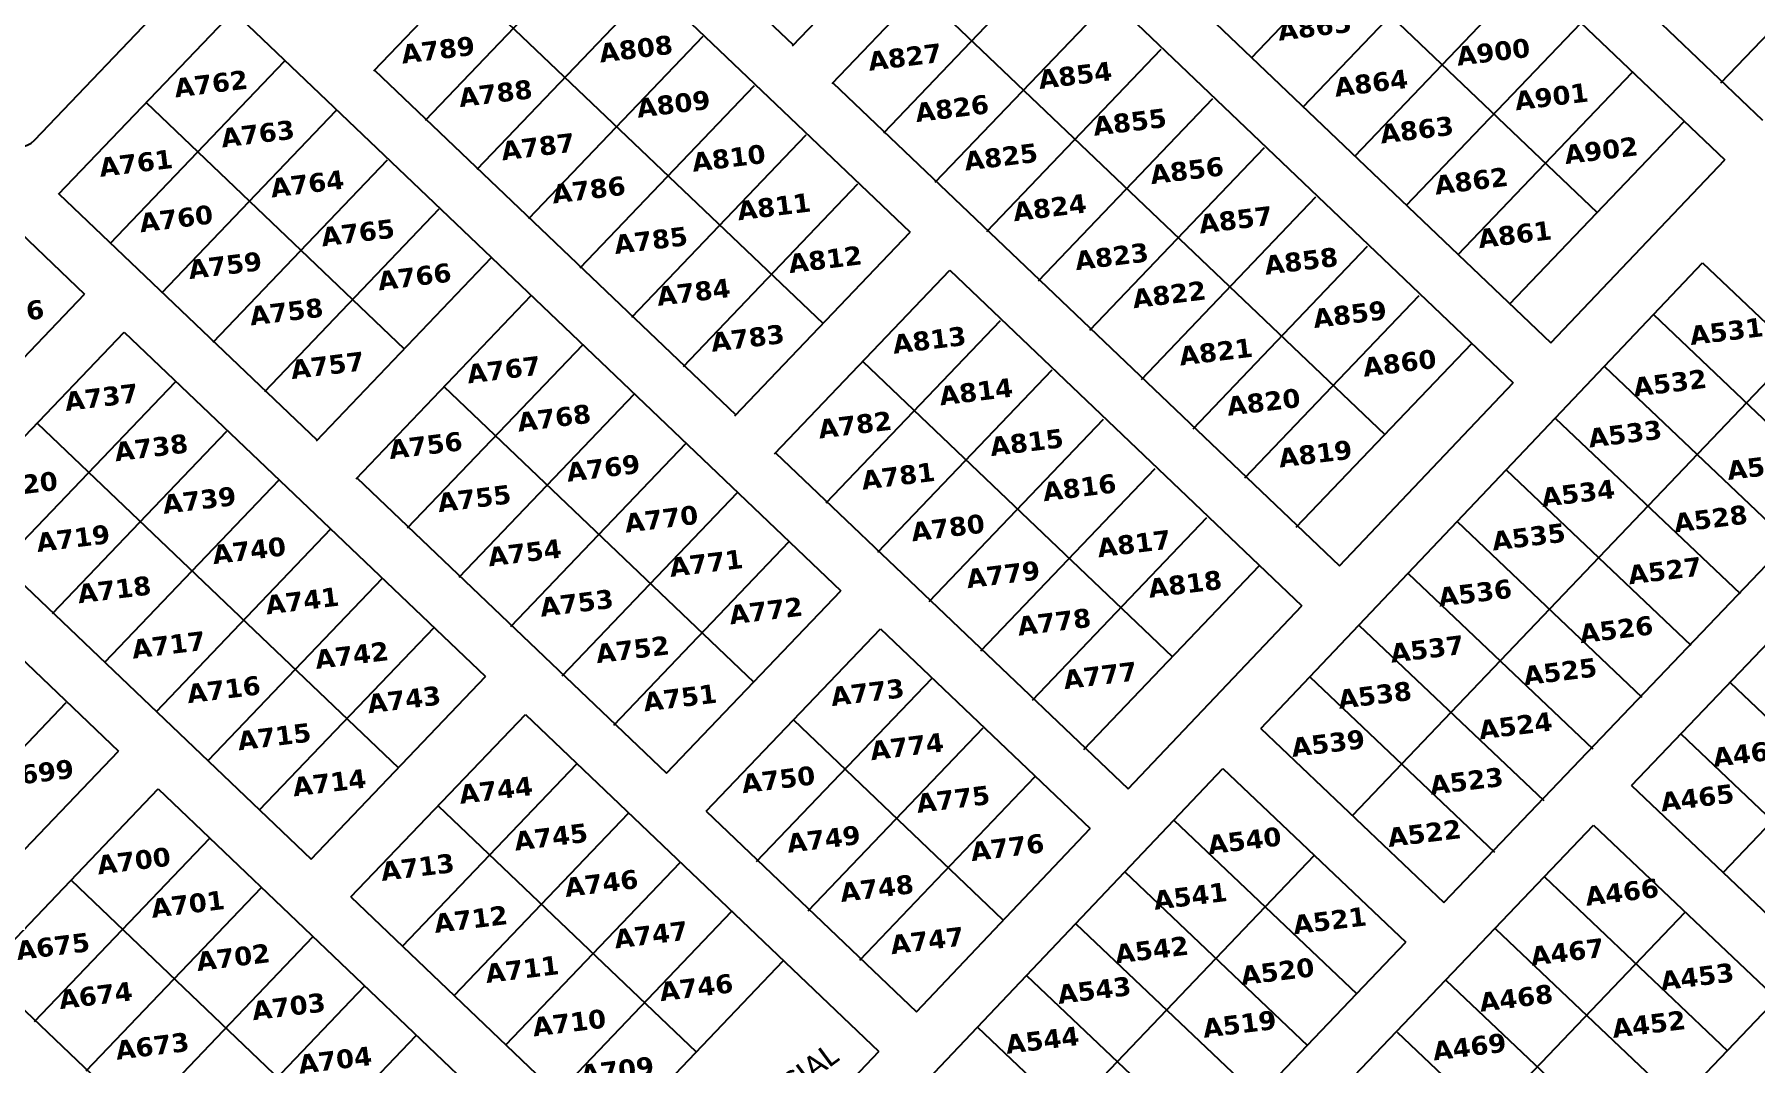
# Model space of a CAD drawing. Header units: millimetres. Extents: x 2359 to 301137, y 976657 to 981112.
# Drawn here: x 298908.3 to 299222, y 979614.8 to 979802.4 of the extents above; entities that cross this region are included whole.
import ezdxf

# ---------------------------------------------------------------- set-up
doc = ezdxf.new("R2010")
doc.units = ezdxf.units.MM
doc.header["$MEASUREMENT"] = 0
doc.layers.add('Annotation - Text_Pen_No__86', color=7, linetype='Continuous', lineweight=20, true_color=0x5555ff)
doc.layers.add('DESIGNNN', color=7, linetype='Continuous')
doc.styles.get("Standard").update_dxf_attribs({"font": 'arial.ttf'})

msp = doc.modelspace()

# ---------------------------------------------------------------- linework, layer by layer
for p, q in [((299140.68114, 979865.53385), (299223.30402, 979786.75451)), ((298990.1978, 979854.26518), (299046.64958, 979800.43949)), ((299143.18035, 979849.33379), (299216.42063, 979779.50058)), ((299046.51177, 979800.29529), (299078.43292, 979833.6934)), ((299127.28868, 979832.70683), (299193.14909, 979769.91019)), ((299130.19268, 979798.1154), (299161.97602, 979831.36931)), ((298970.22766, 979795.74124), (299002.10564, 979829.09417)), ((299002.10564, 979829.09417), (299067.96605, 979766.29753)), ((299215.70693, 979793.51175), (299247.73351, 979827.02017)), ((298842.21368, 979826.79645), (298917.48272, 979755.02886)), ((299053.74087, 979793.38588), (299085.67033, 979826.79267)), ((299085.67033, 979826.79267), (299177.87363, 979738.87858)), ((299139.59052, 979789.13316), (299171.37386, 979822.38707)), ((298979.6255, 979786.759), (299011.40883, 979820.01291)), ((299063.13871, 979784.40364), (299094.92205, 979817.65755)), ((299111.39701, 979816.07988), (299184.75702, 979746.13251)), ((298986.21397, 979812.46721), (299052.07438, 979749.67057)), ((299148.98836, 979780.15092), (299180.7717, 979813.40483)), ((298908.33533, 979783.08804), (298934.59113, 979810.55866)), ((298989.02333, 979777.77676), (299020.80667, 979811.03067)), ((299069.77866, 979810.16571), (299154.45633, 979729.42717)), ((299072.53655, 979775.4214), (299104.31989, 979808.67531)), ((298912.73923, 979773.2227), (298944.59562, 979806.55305)), ((298944.59562, 979806.55305), (298991.63877, 979761.6983)), ((298998.42117, 979768.79451), (299030.20451, 979802.04842)), ((299158.3862, 979771.16867), (299190.16953, 979804.42258)), ((299081.93439, 979766.43916), (299113.71772, 979799.69307)), ((298922.13706, 979764.24046), (298953.9204, 979797.49437)), ((298922.13706, 979764.24046), (298953.9204, 979797.49437)), ((298970.3223, 979795.84026), (299036.18271, 979733.04362)), ((299007.81901, 979759.81227), (299039.60235, 979793.06618)), ((299053.88699, 979793.53876), (299146.21003, 979705.51051)), ((299167.78403, 979762.18643), (299199.56737, 979795.44034)), ((298928.70395, 979789.92609), (298975.7471, 979745.07135)), ((299091.33222, 979757.45691), (299123.11556, 979790.71082)), ((298931.5349, 979755.25822), (298963.31824, 979788.51213)), ((299177.18187, 979753.20419), (299208.96521, 979786.4581)), ((299017.21685, 979750.83003), (299049.00018, 979784.08394)), ((299100.73006, 979748.47467), (299132.5134, 979781.72858)), ((298940.93274, 979746.27597), (298972.71608, 979779.52989)), ((299026.61468, 979741.84779), (299058.39802, 979775.1017)), ((298912.81229, 979773.29914), (298959.85544, 979728.44439)), ((298950.33058, 979737.29373), (298982.11391, 979770.54764)), ((299110.1279, 979739.49243), (299141.91123, 979772.74634)), ((299036.01252, 979732.86555), (299067.96605, 979766.29753)), ((298959.72841, 979728.31149), (298991.63877, 979761.6983)), ((298991.63877, 979761.6983), (299055.32796, 979700.97188)), ((299119.52574, 979730.51019), (299151.30907, 979763.7641)), ((299043.24163, 979725.95613), (299075.20346, 979759.3968)), ((299075.20346, 979759.3968), (299139.32663, 979698.25658)), ((298885.61304, 979721.68461), (298917.48272, 979755.02886)), ((298966.95752, 979721.40208), (298998.87618, 979754.79757)), ((299128.92357, 979721.52795), (299160.70691, 979754.78186)), ((299052.63947, 979716.97389), (299084.4228, 979750.2278)), ((298892.84214, 979714.77519), (298924.72012, 979748.12813)), ((298924.72012, 979748.12813), (298990.58054, 979685.33149)), ((298976.35536, 979712.41984), (299008.27402, 979745.81533)), ((299138.32141, 979712.54571), (299170.348, 979746.05413)), ((299059.31179, 979742.76984), (299115.76357, 979688.94415)), ((299062.0373, 979707.99165), (299093.82064, 979741.24556)), ((298902.23998, 979705.79295), (298934.02332, 979739.04686)), ((298982.98451, 979738.17062), (299039.43629, 979684.34492)), ((298985.75319, 979703.4376), (299017.69344, 979736.85567)), ((298908.82846, 979731.50117), (298974.68887, 979668.70453)), ((298911.63782, 979696.81071), (298943.42116, 979730.06462)), ((299071.43514, 979699.00941), (299103.21848, 979732.26332)), ((298995.15103, 979694.45535), (299027.10207, 979727.88473)), ((298867.21011, 979725.587), (298923.66189, 979671.76131)), ((299043.42012, 979726.14289), (299107.66303, 979664.8885)), ((298921.16268, 979687.96137), (298952.94602, 979721.21528)), ((298967.09284, 979721.54366), (299023.54462, 979667.71797)), ((299080.83298, 979690.02717), (299112.61631, 979723.28108)), ((299004.54887, 979685.47311), (299036.5107, 979718.91378)), ((299004.54887, 979685.47311), (299036.46753, 979718.86861)), ((298892.93679, 979714.87422), (298958.7972, 979652.07758)), ((299090.23081, 979681.04493), (299122.01415, 979714.29884)), ((298930.57131, 979678.99042), (298962.35465, 979712.24433)), ((299013.94671, 979676.49087), (299045.91933, 979709.94283)), ((299099.62865, 979672.06269), (299131.65524, 979705.57111)), ((298939.97994, 979670.01947), (298971.76328, 979703.27338)), ((299023.54462, 979667.71797), (299055.32796, 979700.97188)), ((298949.38857, 979661.04852), (298981.17191, 979694.30243)), ((299030.78203, 979660.81724), (299062.56537, 979694.07115)), ((299062.56537, 979694.07115), (299100.77964, 979657.63458)), ((298958.7972, 979652.07758), (298990.58054, 979685.33149)), ((299039.97149, 979651.61697), (299071.89015, 979685.01247)), ((298882.3429, 979647.34545), (298914.12624, 979680.59936)), ((298966.03461, 979645.17685), (298997.81794, 979678.43076)), ((298997.81794, 979678.43076), (299062.23264, 979617.01257)), ((299046.6737, 979677.44419), (299084.81091, 979641.0811)), ((299049.36932, 979642.63473), (299081.28799, 979676.03023)), ((298891.74074, 979638.36321), (298923.66189, 979671.76131)), ((298975.43244, 979636.1946), (299007.21578, 979669.44852)), ((299058.76716, 979633.65249), (299090.68582, 979667.04799)), ((298898.96984, 979631.45379), (298930.8993, 979664.86058)), ((298930.8993, 979664.86058), (299023.68565, 979576.39057)), ((298981.92628, 979661.8038), (299028.96943, 979616.94906)), ((299030.78203, 979660.81724), (299069.11603, 979624.2665)), ((298984.83028, 979627.21236), (299016.61362, 979660.46627)), ((298908.36768, 979622.47155), (298940.29713, 979655.87834)), ((298994.22812, 979618.23012), (299026.01146, 979651.48403)), ((298915.00763, 979648.23363), (298999.6853, 979567.49509)), ((298917.76552, 979613.48931), (298949.69497, 979646.8961)), ((298966.03461, 979645.17685), (299030.56904, 979583.6445)), ((299003.62596, 979609.24788), (299035.40929, 979642.50179)), ((298927.16335, 979604.50707), (298959.09281, 979637.91386)), ((298927.16335, 979604.50707), (298959.09281, 979637.91386)), ((299013.02379, 979600.26564), (299044.80713, 979633.51955)), ((298899.11596, 979631.60667), (298992.02204, 979543.0225)), ((298936.56119, 979595.52483), (298968.49064, 979628.93162)), ((298945.95903, 979586.54259), (298977.88848, 979619.94938))]:
    msp.add_line(p, q)
msp.add_arc((298905.44368, 979785.8518), 4, 226.3641527, 316.2953083)
at = {"layer": 'DESIGNNN', "color": 7}
for points in [[(299184.75702, 979746.13251), (299216.42063, 979779.50058)], [(299131.8501, 979675.84982), (299212.38556, 979760.72054)], [(299212.38556, 979760.72054), (299246.06846, 979728.75819)], [(299203.43717, 979751.29046), (299237.12008, 979719.32811)], [(299148.55055, 979660.00244), (299229.57624, 979744.79083)], [(299194.48879, 979741.86038), (299228.17169, 979709.89803)], [(299146.21003, 979705.51051), (299177.87363, 979738.87858)], [(299185.5404, 979732.4303), (299219.22331, 979700.46795)], [(299165.23464, 979644.17059), (299246.20447, 979728.90052)], [(299176.59202, 979723.00022), (299210.27492, 979691.03787)], [(299199.4332, 979665.48304), (299253.43414, 979721.99169)], [(299167.64364, 979713.57014), (299201.32654, 979681.60779)], [(299216.11729, 979649.65119), (299270.06237, 979706.10138)], [(299158.69525, 979704.14006), (299192.37816, 979672.17771)], [(299107.66303, 979664.8885), (299139.32663, 979698.25658)], [(299149.74687, 979694.70998), (299183.42977, 979662.74762)], [(299149.74687, 979694.70998), (299183.42977, 979662.74762)], [(299140.79848, 979685.2799), (299174.48139, 979653.31754)], [(299217.39627, 979684.28029), (299250.89706, 979652.49074)], [(299131.8501, 979675.84982), (299165.23464, 979644.17059)], [(299208.41473, 979674.88166), (299241.94868, 979643.06066)], [(299062.32804, 979602.58534), (299124.96673, 979668.59591)], [(299124.96673, 979668.59591), (299158.32576, 979636.94088)], [(299199.4332, 979665.48304), (299232.80138, 979633.81933)], [(299069.11603, 979624.2665), (299100.77964, 979657.63458)], [(299116.01834, 979659.16583), (299149.34423, 979627.54226)], [(299129.65357, 979592.46297), (299192.52432, 979658.25333)], [(299192.52432, 979658.25333), (299225.89251, 979626.58962)], [(299078.77092, 979586.98238), (299141.64167, 979652.77273)], [(299107.06996, 979649.73575), (299140.36269, 979618.14363)], [(299183.57594, 979648.82325), (299216.94412, 979617.15954)], [(299146.33767, 979576.63112), (299209.20842, 979642.42148)], [(299098.12158, 979640.30566), (299131.38116, 979608.74501)], [(299174.62756, 979639.39317), (299207.99574, 979607.72946)], [(299095.45501, 979571.15052), (299158.32576, 979636.94088)], [(299089.17319, 979630.87558), (299122.39962, 979599.34639)], [(299165.67917, 979629.96309), (299199.04736, 979598.29938)], [(299163.02176, 979560.79927), (299225.89251, 979626.58962)], [(299080.22481, 979621.4455), (299113.41809, 979589.94777)], [(299156.73079, 979620.53301), (299190.09897, 979588.8693)], [(299030.56904, 979583.6445), (299062.23264, 979617.01257)]]:
    msp.add_lwpolyline(points, dxfattribs=at)

# ---------------------------------------------------------------- texts
at = {"layer": 'Annotation - Text_Pen_No__86', "color": 7, "linetype": 'Continuous', "lineweight": 20, "char_height": 3.4335879, "attachment_point": 2, "rotation": 7.0324342}
for s, insert in [('\\A1;{\\fVerdana|b1|i0|c0|p34;A865}', (299141.44779, 979805.43761)), ('\\A1;{\\fVerdana|b1|i0|c0|p34;A789}', (298981.67767, 979801.25743)), ('\\A1;{\\fVerdana|b1|i0|c0|p34;A808}', (299017.74952, 979801.45583)), ('\\A1;{\\fVerdana|b1|i0|c0|p34;A827}', (299066.77237, 979799.95305)), ('\\A1;{\\fVerdana|b1|i0|c0|p34;A900}', (299174.02, 979800.88088)), ('\\A1;{\\fVerdana|b1|i0|c0|p34;A762}', (298940.29917, 979795.09006)), ('\\A1;{\\fVerdana|b1|i0|c0|p34;A854}', (299097.81456, 979796.63327)), ('\\A1;{\\fVerdana|b1|i0|c0|p34;A864}', (299151.74602, 979795.21919)), ('\\A1;{\\fVerdana|b1|i0|c0|p34;A788}', (298992.16179, 979793.33546)), ('\\A1;{\\fVerdana|b1|i0|c0|p34;A901}', (299184.63596, 979792.74628)), ('\\A1;{\\fVerdana|b1|i0|c0|p34;A809}', (299024.60217, 979791.40523)), ('\\A1;{\\fVerdana|b1|i0|c0|p34;A826}', (299075.36693, 979790.60584)), ('\\A1;{\\fVerdana|b1|i0|c0|p34;A763}', (298948.82608, 979785.97548)), ('\\A1;{\\fVerdana|b1|i0|c0|p34;A855}', (299107.76626, 979788.11173)), ('\\A1;{\\fVerdana|b1|i0|c0|p34;A863}', (299160.08248, 979786.69413)), ('\\A1;{\\fVerdana|b1|i0|c0|p34;A787}', (298999.88885, 979783.61774)), ('\\A1;{\\fVerdana|b1|i0|c0|p34;A902}', (299193.68142, 979782.95094)), ('\\A1;{\\fVerdana|b1|i0|c0|p34;A761}', (298926.61639, 979780.62559)), ('\\A1;{\\fVerdana|b1|i0|c0|p34;A810}', (299034.66072, 979781.55438)), ('\\A1;{\\fVerdana|b1|i0|c0|p34;A825}', (299084.28797, 979781.76176)), ('\\A1;{\\fVerdana|b1|i0|c0|p34;A856}', (299118.18139, 979779.29234)), ('\\A1;{\\fVerdana|b1|i0|c0|p34;A764}', (298957.8488, 979776.86087)), ('\\A1;{\\fVerdana|b1|i0|c0|p34;A862}', (299170.01869, 979777.38381)), ('\\A1;{\\fVerdana|b1|i0|c0|p34;A786}', (299009.14806, 979775.76368)), ('\\A1;{\\fVerdana|b1|i0|c0|p34;A760}', (298933.95352, 979770.52028)), ('\\A1;{\\fVerdana|b1|i0|c0|p34;A811}', (299042.92071, 979772.70193)), ('\\A1;{\\fVerdana|b1|i0|c0|p34;A824}', (299093.17325, 979772.53079)), ('\\A1;{\\fVerdana|b1|i0|c0|p34;A857}', (299127.06667, 979770.29656)), ('\\A1;{\\fVerdana|b1|i0|c0|p34;A765}', (298967.06977, 979767.94444)), ('\\A1;{\\fVerdana|b1|i0|c0|p34;A861}', (299177.94995, 979767.62497)), ('\\A1;{\\fVerdana|b1|i0|c0|p34;A785}', (299020.48049, 979766.56478)), ('\\A1;{\\fVerdana|b1|i0|c0|p34;A823}', (299104.47901, 979763.61709)), ('\\A1;{\\fVerdana|b1|i0|c0|p34;A759}', (298942.87709, 979762.00012)), ('\\A1;{\\fVerdana|b1|i0|c0|p34;A812}', (299052.25813, 979763.0814)), ('\\A1;{\\fVerdana|b1|i0|c0|p34;A858}', (299138.99755, 979762.78031)), ('\\A1;{\\fVerdana|b1|i0|c0|p34;A766}', (298977.39546, 979759.92588)), ('\\A1;{\\fVerdana|b1|i0|c0|p34;A784}', (299028.25729, 979757.11944)), ('\\A1;{\\fVerdana|b1|i0|c0|p34;A822}', (299114.95113, 979756.68106)), ('\\A1;{\\fVerdana|b1|i0|c0|p34;A736}', (298903.17077, 979753.24046)), ('\\A1;{\\fVerdana|b1|i0|c0|p34;A758}', (298954.04496, 979753.54447)), ('\\A1;{\\fVerdana|b1|i0|c0|p34;A859}', (299147.87621, 979753.07697)), ('\\A1;{\\fVerdana|b1|i0|c0|p34;A783}', (299038.11237, 979748.74593)), ('\\A1;{\\fVerdana|b1|i0|c0|p34;A813}', (299071.23014, 979748.38967)), ('\\A1;{\\fVerdana|b1|i0|c0|p34;A531}', (299216.52448, 979749.98337)), ('\\A1;{\\fVerdana|b1|i0|c0|p34;A821}', (299123.45984, 979746.23842)), ('\\A1;{\\fVerdana|b1|i0|c0|p34;A757}', (298961.52907, 979743.77298)), ('\\A1;{\\fVerdana|b1|i0|c0|p34;A767}', (298993.66099, 979742.9753)), ('\\A1;{\\fVerdana|b1|i0|c0|p34;A860}', (299156.93986, 979744.20535)), ('\\A1;{\\fVerdana|b1|i0|c0|p34;A814}', (299079.73992, 979738.97241)), ('\\A1;{\\fVerdana|b1|i0|c0|p34;A532}', (299206.20733, 979740.57787)), ('\\A1;{\\fVerdana|b1|i0|c0|p34;A737}', (298920.33232, 979737.95866)), ('\\A1;{\\fVerdana|b1|i0|c0|p34;A820}', (299132.15355, 979737.08957)), ('\\A1;{\\fVerdana|b1|i0|c0|p34;A768}', (299002.84153, 979734.20089)), ('\\A1;{\\fVerdana|b1|i0|c0|p34;A782}', (299057.68777, 979732.93803)), ('\\A1;{\\fVerdana|b1|i0|c0|p34;A756}', (298979.42001, 979729.19469)), ('\\A1;{\\fVerdana|b1|i0|c0|p34;A815}', (299088.98166, 979729.73798)), ('\\A1;{\\fVerdana|b1|i0|c0|p34;A533}', (299198.03936, 979731.29549)), ('\\A1;{\\fVerdana|b1|i0|c0|p34;A738}', (298929.40546, 979728.79088)), ('\\A1;{\\fVerdana|b1|i0|c0|p34;A819}', (299141.58714, 979727.66348)), ('\\A1;{\\fVerdana|b1|i0|c0|p34;A769}', (299011.79643, 979725.06268)), ('\\A1;{\\fVerdana|b1|i0|c0|p34;A781}', (299065.55699, 979723.61218)), ('\\A1;{\\fVerdana|b1|i0|c0|p34;A529}', (299223.33553, 979725.39113)), ('\\A1;{\\fVerdana|b1|i0|c0|p34;A720}', (298905.65223, 979721.96597)), ('\\A1;{\\fVerdana|b1|i0|c0|p34;A755}', (298988.2958, 979719.51972)), ('\\A1;{\\fVerdana|b1|i0|c0|p34;A816}', (299098.58948, 979721.5093)), ('\\A1;{\\fVerdana|b1|i0|c0|p34;A534}', (299189.47451, 979720.48187)), ('\\A1;{\\fVerdana|b1|i0|c0|p34;A739}', (298938.17278, 979719.21562)), ('\\A1;{\\fVerdana|b1|i0|c0|p34;A770}', (299022.38685, 979715.79083)), ('\\A1;{\\fVerdana|b1|i0|c0|p34;A780}', (299074.61576, 979714.1949)), ('\\A1;{\\fVerdana|b1|i0|c0|p34;A528}', (299213.64198, 979715.83796)), ('\\A1;{\\fVerdana|b1|i0|c0|p34;A719}', (298915.17852, 979712.26239)), ('\\A1;{\\fVerdana|b1|i0|c0|p34;A817}', (299108.53905, 979711.28358)), ('\\A1;{\\fVerdana|b1|i0|c0|p34;A535}', (299180.47447, 979712.53129)), ('\\A1;{\\fVerdana|b1|i0|c0|p34;A740}', (298947.24592, 979710.04784)), ('\\A1;{\\fVerdana|b1|i0|c0|p34;A754}', (298997.47415, 979709.64321)), ('\\A1;{\\fVerdana|b1|i0|c0|p34;A771}', (299030.55661, 979707.72838)), ('\\A1;{\\fVerdana|b1|i0|c0|p34;A779}', (299084.68733, 979705.67046)), ('\\A1;{\\fVerdana|b1|i0|c0|p34;A818}', (299117.84031, 979703.92211)), ('\\A1;{\\fVerdana|b1|i0|c0|p34;A527}', (299205.29194, 979706.36561)), ('\\A1;{\\fVerdana|b1|i0|c0|p34;A718}', (298922.67706, 979702.91734)), ('\\A1;{\\fVerdana|b1|i0|c0|p34;A741}', (298956.93077, 979700.88006)), ('\\A1;{\\fVerdana|b1|i0|c0|p34;A536}', (299170.70057, 979702.31517)), ('\\A1;{\\fVerdana|b1|i0|c0|p34;A753}', (299006.95513, 979700.47214)), ('\\A1;{\\fVerdana|b1|i0|c0|p34;A772}', (299041.44965, 979699.0612)), ('\\A1;{\\fVerdana|b1|i0|c0|p34;A778}', (299093.98859, 979697.02075)), ('\\A1;{\\fVerdana|b1|i0|c0|p34;A526}', (299196.44719, 979695.6471)), ('\\A1;{\\fVerdana|b1|i0|c0|p34;A717}', (298932.56577, 979692.83277)), ('\\A1;{\\fVerdana|b1|i0|c0|p34;A752}', (299017.14209, 979692.00654)), ('\\A1;{\\fVerdana|b1|i0|c0|p34;A537}', (299161.95268, 979692.09521)), ('\\A1;{\\fVerdana|b1|i0|c0|p34;A742}', (298965.97208, 979690.95164)), ('\\A1;{\\fVerdana|b1|i0|c0|p34;A777}', (299102.3689, 979687.26681)), ('\\A1;{\\fVerdana|b1|i0|c0|p34;A525}', (299186.21639, 979687.98074)), ('\\A1;{\\fVerdana|b1|i0|c0|p34;A716}', (298942.62893, 979684.71128)), ('\\A1;{\\fVerdana|b1|i0|c0|p34;A743}', (298975.49365, 979682.86986)), ('\\A1;{\\fVerdana|b1|i0|c0|p34;A751}', (299025.79672, 979683.20313)), ('\\A1;{\\fVerdana|b1|i0|c0|p34;A773}', (299059.96143, 979684.18413)), ('\\A1;{\\fVerdana|b1|i0|c0|p34;A538}', (299152.43313, 979683.68931)), ('\\A1;{\\fVerdana|b1|i0|c0|p34;A524}', (299178.06942, 979678.11486)), ('\\A1;{\\fVerdana|b1|i0|c0|p34;A774}', (299067.14209, 979674.31855)), ('\\A1;{\\fVerdana|b1|i0|c0|p34;A464}', (299220.73617, 979673.10339)), ('\\A1;{\\fVerdana|b1|i0|c0|p34;A699}', (298908.58537, 979669.49326)), ('\\A1;{\\fVerdana|b1|i0|c0|p34;A714}', (298961.87684, 979667.72933)), ('\\A1;{\\fVerdana|b1|i0|c0|p34;A744}', (298992.23237, 979666.37015)), ('\\A1;{\\fVerdana|b1|i0|c0|p34;A750}', (299043.71511, 979668.3095)), ('\\A1;{\\fVerdana|b1|i0|c0|p34;A523}', (299169.14164, 979668.03088)), ('\\A1;{\\fVerdana|b1|i0|c0|p34;A775}', (299075.57944, 979664.72201)), ('\\A1;{\\fVerdana|b1|i0|c0|p34;A465}', (299211.19944, 979664.98344)), ('\\A1;{\\fVerdana|b1|i0|c0|p34;A745}', (299002.27273, 979657.84262)), ('\\A1;{\\fVerdana|b1|i0|c0|p34;A749}', (299051.97291, 979657.45736)), ('\\A1;{\\fVerdana|b1|i0|c0|p34;A540}', (299128.67866, 979657.1809)), ('\\A1;{\\fVerdana|b1|i0|c0|p34;A522}', (299161.46658, 979658.51548)), ('\\A1;{\\fVerdana|b1|i0|c0|p34;A776}', (299085.45287, 979655.93269)), ('\\A1;{\\fVerdana|b1|i0|c0|p34;A700}', (298926.23842, 979653.49508)), ('\\A1;{\\fVerdana|b1|i0|c0|p34;A713}', (298977.9527, 979652.32481)), ('\\A1;{\\fVerdana|b1|i0|c0|p34;A746}', (299011.45361, 979649.39921)), ('\\A1;{\\fVerdana|b1|i0|c0|p34;A748}', (299061.66685, 979648.48863)), ('\\A1;{\\fVerdana|b1|i0|c0|p34;A466}', (299197.47168, 979647.78727)), ('\\A1;{\\fVerdana|b1|i0|c0|p34;A701}', (298936.08109, 979645.59537)), ('\\A1;{\\fVerdana|b1|i0|c0|p34;A541}', (299118.80971, 979647.06255)), ('\\A1;{\\fVerdana|b1|i0|c0|p34;A712}', (298987.65838, 979642.84978)), ('\\A1;{\\fVerdana|b1|i0|c0|p34;A521}', (299144.21154, 979642.6036)), ('\\A1;{\\fVerdana|b1|i0|c0|p34;A747}', (299020.49228, 979640.01355)), ('\\A1;{\\fVerdana|b1|i0|c0|p34;A747}', (299070.82881, 979638.96583)), ('\\A1;{\\fVerdana|b1|i0|c0|p34;A675}', (298911.50566, 979637.90529)), ('\\A1;{\\fVerdana|b1|i0|c0|p34;A702}', (298944.35337, 979635.90987)), ('\\A1;{\\fVerdana|b1|i0|c0|p34;A542}', (299111.77268, 979637.28718)), ('\\A1;{\\fVerdana|b1|i0|c0|p34;A467}', (299187.50925, 979636.89173)), ('\\A1;{\\fVerdana|b1|i0|c0|p34;A711}', (298997.00944, 979633.72693)), ('\\A1;{\\fVerdana|b1|i0|c0|p34;A520}', (299134.68587, 979633.34274)), ('\\A1;{\\fVerdana|b1|i0|c0|p34;A453}', (299211.18175, 979632.38945)), ('\\A1;{\\fVerdana|b1|i0|c0|p34;A674}', (298919.28723, 979628.96021)), ('\\A1;{\\fVerdana|b1|i0|c0|p34;A746}', (299028.75171, 979630.41177)), ('\\A1;{\\fVerdana|b1|i0|c0|p34;A543}', (299101.30304, 979629.91278)), ('\\A1;{\\fVerdana|b1|i0|c0|p34;A703}', (298954.46391, 979626.94166)), ('\\A1;{\\fVerdana|b1|i0|c0|p34;A468}', (299178.18059, 979628.49073)), ('\\A1;{\\fVerdana|b1|i0|c0|p34;A710}', (299005.5958, 979623.98667)), ('\\A1;{\\fVerdana|b1|i0|c0|p34;A519}', (299127.76748, 979623.74499)), ('\\A1;{\\fVerdana|b1|i0|c0|p34;A452}', (299202.37182, 979623.72094)), ('\\A1;{\\fVerdana|b1|i0|c0|p34;A673}', (298929.61668, 979619.7399)), ('\\A1;{\\fVerdana|b1|i0|c0|p34;A544}', (299091.8284, 979620.81704)), ('\\A1;{\\fVerdana|b1|i0|c0|p34;A469}', (299169.67177, 979619.60798)), ('\\A1;{\\fVerdana|b1|i0|c0|p34;A704}', (298962.91929, 979617.17725)), ('\\A1;{\\fVerdana|b1|i0|c0|p34;A709}', (299014.33123, 979615.34639))]:
    msp.add_mtext(s, dxfattribs=dict(at, insert=insert))
at = {"layer": 'Annotation - Text_Pen_No__86', "color": 7, "linetype": 'Continuous', "lineweight": 20, "char_height": 3.4335879, "width": 6.5166685, "attachment_point": 2, "rotation": 7.0324342}
for s, insert in [('\\A1;{\\fVerdana|b1|i0|c0|p34;A715}', (298951.84333, 979676.11801)), ('\\A1;{\\fVerdana|b1|i0|c0|p34;A539}', (299143.91083, 979674.92012))]:
    msp.add_mtext(s, dxfattribs=dict(at, insert=insert))
at = {"layer": 'DESIGNNN', "color": 7, "insert": (299024.42756, 979597.6399), "char_height": 3.9768824, "attachment_point": 1, "rotation": 36.5262068}
msp.add_mtext_dynamic_manual_height_columns('{\\fCalibri|b0|i0|c0|p34;COMMERCIAL}', width=144.3532537, gutter_width=1988.44118, heights=[0], dxfattribs=at)

doc.saveas('drawing.dxf')
